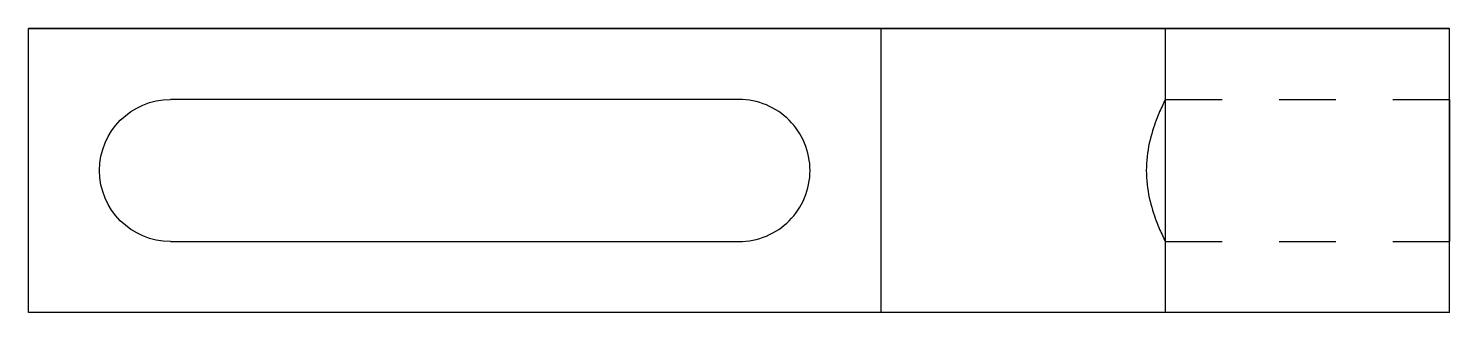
# Model space of a CAD drawing. Extents: x -0.75 to 1.75, y -5.6 to -5.1.
import ezdxf

# ---------------------------------------------------------------- set-up
doc = ezdxf.new("R2010")
doc.units = 0
doc.header["$LTSCALE"] = 0.01
doc.linetypes.add('HIDDEN2', pattern=[4.7625, 3.175, -1.5875])
for name, color, linetype in [('FRONT-HID', 3, 'HIDDEN2'), ('FRONT-VIS', 7, 'CONTINUOUS'), ('RIGHT-HID', 3, 'HIDDEN2'), ('RIGHT-VIS', 7, 'CONTINUOUS'), ('TOP-HID', 3, 'HIDDEN2'), ('TOP-VIS', 7, 'CONTINUOUS')]:
    doc.layers.add(name, color=color, linetype=linetype)

msp = doc.modelspace()

# ---------------------------------------------------------------- linework, layer by layer
at = {"layer": 'FRONT-HID'}
for p, q in [((1.25, -5.225, -5.525), (1.75, -5.225, -5.525)), ((1.25, -5.475, -5.525), (1.75, -5.475, -5.525))]:
    msp.add_line(p, q, dxfattribs=at)
at = {"layer": 'FRONT-VIS'}
for p, q in [((-0.75, -5.1, -5.525), (0.5, -5.1, -5.525)), ((-0.75, -5.6, -5.525), (-0.75, -5.1, -5.525)), ((0.5, -5.1, -5.525), (0.75, -5.1, -5.525)), ((0.75, -5.1, -5.525), (1, -5.1, -5.525)), ((0.75, -5.6, -5.525), (0.75, -5.1, -5.525)), ((1, -5.1, -5.525), (1.25, -5.1, -5.525)), ((1.25, -5.1, -5.525), (1.75, -5.1, -5.525)), ((1.25, -5.6, -5.525), (1.25, -5.1, -5.525)), ((1.75, -5.6, -5.525), (1.75, -5.1, -5.525)), ((0.5, -5.225, -5.525), (-0.5, -5.225, -5.525)), ((-0.5, -5.475, -5.525), (0.5, -5.475, -5.525)), ((0.5, -5.6, -5.525), (-0.75, -5.6, -5.525)), ((0.75, -5.6, -5.525), (0.5, -5.6, -5.525)), ((1, -5.6, -5.525), (0.75, -5.6, -5.525)), ((1.25, -5.6, -5.525), (1, -5.6, -5.525)), ((1.75, -5.6, -5.525), (1.25, -5.6, -5.525))]:
    msp.add_line(p, q, dxfattribs=at)
at = {"layer": 'FRONT-VIS', "extrusion": (0, 0, -1)}
msp.add_arc((0.5, -5.35, 5.525), 0.125, 270, 90, dxfattribs=at)
at = {"layer": 'FRONT-VIS'}
for points in [[(0.5, -5.475, -5.525), (0.516, -5.475, -5.525), (0.5329, -5.4717, -5.525), (0.5636, -5.4589, -5.525), (0.5775, -5.4493, -5.525), (0.5993, -5.4274, -5.525), (0.6089, -5.4136, -5.525), (0.6217, -5.3829, -5.525), (0.625, -5.366, -5.525), (0.625, -5.334, -5.525), (0.6217, -5.3171, -5.525), (0.6089, -5.2864, -5.525), (0.5993, -5.2726, -5.525), (0.5775, -5.2507, -5.525), (0.5636, -5.2411, -5.525), (0.5329, -5.2283, -5.525), (0.516, -5.225, -5.525), (0.5, -5.225, -5.525)], [(1.25, -5.225, -5.525), (1.25, -5.225, -5.525), (1.2483, -5.2283, -5.525), (1.2423, -5.2411, -5.525), (1.238, -5.2507, -5.525), (1.2297, -5.2726, -5.525), (1.2251, -5.2864, -5.525), (1.2185, -5.3171, -5.525), (1.2165, -5.334, -5.525), (1.2165, -5.366, -5.525), (1.2185, -5.3829, -5.525), (1.2251, -5.4136, -5.525), (1.2297, -5.4274, -5.525), (1.238, -5.4493, -5.525), (1.2423, -5.4589, -5.525), (1.2483, -5.4717, -5.525), (1.25, -5.475, -5.525), (1.25, -5.475, -5.525)]]:
    msp.add_open_spline(points, degree=3, knots=[0.1921953, 0.1921953, 0.1921953, 0.1921953, 0.2401785, 0.2401785, 0.2881618, 0.2881618, 0.3362762, 0.3362762, 0.3843906, 0.3843906, 0.432505, 0.432505, 0.4806194, 0.4806194, 0.5286026, 0.5286026, 0.5765858, 0.5765858, 0.5765858, 0.5765858], dxfattribs=at)
at = {"layer": 'RIGHT-HID'}
for p, q in [((1.75, -5.6, -2.525), (1.75, -5.1, -2.525)), ((1.75, -5.225, -0.525), (1.75, -5.225, -1.025)), ((1.75, -5.475, -0.525), (1.75, -5.475, -1.025))]:
    msp.add_line(p, q, dxfattribs=at)
at = {"layer": 'RIGHT-VIS'}
for p, q in [((1.75, -5.1, -3.025), (1.75, -5.1, -3.275)), ((1.75, -5.6, -3.025), (1.75, -5.1, -3.025)), ((1.75, -5.1, -1.275), (1.75, -5.1, -3.025)), ((1.75, -5.1, -1.025), (1.75, -5.1, -1.275)), ((1.75, -5.1, -0.525), (1.75, -5.1, -1.025)), ((1.75, -5.6, -0.525), (1.75, -5.1, -0.525)), ((1.75, -5.6, -5.525), (1.75, -5.1, -5.525)), ((1.75, -5.1, -3.275), (1.75, -5.1, -5.525)), ((1.75, -5.6, -1.025), (1.75, -5.1, -1.025)), ((1.75, -5.225, -5.275), (1.75, -5.225, -3.275)), ((1.75, -5.475, -3.275), (1.75, -5.475, -5.275)), ((1.75, -5.6, -3.275), (1.75, -5.6, -3.025)), ((1.75, -5.6, -3.025), (1.75, -5.6, -1.275)), ((1.75, -5.6, -1.275), (1.75, -5.6, -1.025)), ((1.75, -5.6, -1.025), (1.75, -5.6, -0.525)), ((1.75, -5.6, -5.525), (1.75, -5.6, -3.275))]:
    msp.add_line(p, q, dxfattribs=at)
at = {"layer": 'RIGHT-VIS', "extrusion": (-1, 0, -2.22045e-16)}
msp.add_arc((5.35, -5.275, -1.75), 0.125, 180, 0, dxfattribs=at)
at = {"layer": 'RIGHT-VIS'}
for points in [[(1.75, -5.225, -3.275), (1.75, -5.225, -3.259), (1.75, -5.2283, -3.2421), (1.75, -5.2411, -3.2114), (1.75, -5.2507, -3.1975), (1.75, -5.2726, -3.1757), (1.75, -5.2864, -3.1661), (1.75, -5.3171, -3.1533), (1.75, -5.334, -3.15), (1.75, -5.366, -3.15), (1.75, -5.3829, -3.1533), (1.75, -5.4136, -3.1661), (1.75, -5.4274, -3.1757), (1.75, -5.4493, -3.1975), (1.75, -5.4589, -3.2114), (1.75, -5.4717, -3.2421), (1.75, -5.475, -3.259), (1.75, -5.475, -3.275)], [(1.75, -5.475, -1.025), (1.75, -5.475, -1.025), (1.75, -5.4717, -1.0267), (1.75, -5.4589, -1.0327), (1.75, -5.4493, -1.037), (1.75, -5.4274, -1.0453), (1.75, -5.4136, -1.0499), (1.75, -5.3829, -1.0565), (1.75, -5.366, -1.0585), (1.75, -5.334, -1.0585), (1.75, -5.3171, -1.0565), (1.75, -5.2864, -1.0499), (1.75, -5.2726, -1.0453), (1.75, -5.2507, -1.037), (1.75, -5.2411, -1.0327), (1.75, -5.2283, -1.0267), (1.75, -5.225, -1.025), (1.75, -5.225, -1.025)]]:
    msp.add_open_spline(points, degree=3, knots=[0.1921953, 0.1921953, 0.1921953, 0.1921953, 0.2401785, 0.2401785, 0.2881618, 0.2881618, 0.3362762, 0.3362762, 0.3843906, 0.3843906, 0.432505, 0.432505, 0.4806194, 0.4806194, 0.5286026, 0.5286026, 0.5765858, 0.5765858, 0.5765858, 0.5765858], dxfattribs=at)
at = {"layer": 'TOP-HID'}
for p, q in [((1.25, -5.1, -5.4), (1.75, -5.1, -5.4)), ((-0.625, -5.1, -0.525), (-0.625, -5.1, -1.025)), ((0.625, -5.1, -0.525), (0.625, -5.1, -1.0585)), ((1.2165, -5.1, -3.15), (1.75, -5.1, -3.15))]:
    msp.add_line(p, q, dxfattribs=at)
at = {"layer": 'TOP-VIS'}
for p, q in [((1.25, -5.1, -5.525), (1.75, -5.1, -5.525)), ((1.25, -5.1, -3.275), (1.25, -5.1, -5.525)), ((1.75, -5.1, -5.525), (1.75, -5.1, -2.525)), ((-0.75, -5.1, -0.525), (-0.75, -5.1, -1.025)), ((1.25, -5.1, -0.525), (-0.75, -5.1, -0.525)), ((-0.75, -5.1, -1.025), (0.5, -5.1, -1.025)), ((0.75, -5.1, -3.025), (1, -5.1, -3.025)), ((0.75, -5.1, -1.275), (0.75, -5.1, -3.025)), ((1.25, -5.1, -2.275), (1.25, -5.1, -0.525)), ((1.75, -5.1, -2.525), (1.5, -5.1, -2.525))]:
    msp.add_line(p, q, dxfattribs=at)
at = {"layer": 'TOP-VIS', "extrusion": (0, 1, 2.22045e-16)}
for centre, start, end in [((-1, -3.275, -5.1), 90, 180), ((-1.5, -2.275, -5.1), 270, 0), ((-0.5, -1.275, -5.1), 90, 180)]:
    msp.add_arc(centre, 0.25, start, end, dxfattribs=at)

doc.saveas('drawing.dxf')
